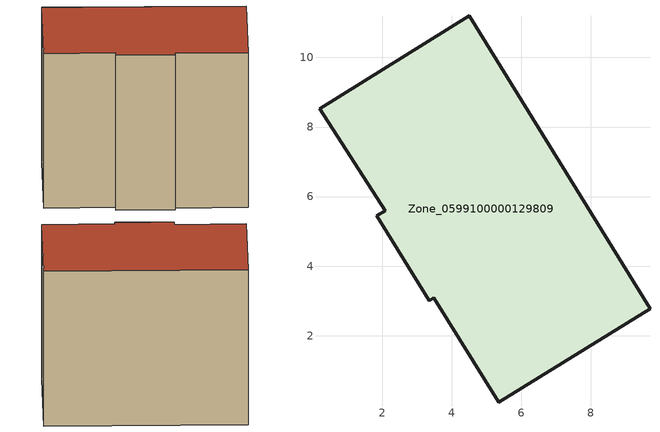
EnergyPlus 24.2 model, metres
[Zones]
Zone_0599100000129809
 floor ground (C_G): 4.5,11.2 9.7,2.78 5.35,0.09 3.48,3.09 3.35,3.01 1.84,5.45 2.08,5.6 0.2,8.53 z0
 wall outside (C_F): 9.7,2.78 4.5,11.2 0.2,8.53 2.08,5.6 1.84,5.45 3.35,3.01 3.48,3.09 5.35,0.09 9.7,2.78 z0:8.34
 roof outside (C_R): 3.35,3.01 3.48,3.09 5.35,0.09 9.7,2.78 4.5,11.2 0.2,8.53 2.08,5.6 1.84,5.45 z8.34
[BUILDING]
Pand.0599100000129809: North Axis=0; Terrain=City; Loads Convergence Tolerance Value=0.04; Temperature Convergence Tolerance Value=0.4; Solar Distribution=FullExterior; Maximum Number of Warmup Days=25; Minimum Number of Warmup Days=1
[Site:Location]
Rotterdam.The.Hague.AP_ZH_NLD Design_Conditions: Latitude=51.96; Longitude=4.45; Time Zone=1; Elevation=-4.5
[SITE:GROUNDTEMPERATURE:BUILDINGSURFACE]
18, 18, 18, 18, 18, 18, 18, 18, 18, 18, 18, 18
[MATERIAL] Thermal Absorptance=0.9; Solar Absorptance=0.7; Visible Absorptance=0.7
Name | Roughness | Thickness | Conductivity | Density | Specific Heat
G.TC.1975-1991 | MediumSmooth | 0.15 | 0.288461 | 540 | 1210
F.TC.1975-1991 | Rough | 0.3 | 0.230769 | 1920 | 840
R.TC.1975-1991 | MediumRough | 0.2 | 0.153846 | 1500 | 1000
[CONSTRUCTION]
C_G: G.TC.1975-1991
C_F: F.TC.1975-1991
C_R: R.TC.1975-1991
[ZONE]
Zone_0599100000129809: Type=1; Multiplier=1; Ceiling Height=Autocalculate; Volume=Autocalculate; Floor Area=autocalculate; Part of Total Floor Area=Yes
[ZONEINFILTRATION:DESIGNFLOWRATE]
Infil_Zone_0599100000129809: Zone or ZoneList or Space or SpaceList=Zone_0599100000129809; Schedule=AlwaysOn; Design Flow Rate Calculation Method=Flow/Area; Flow Rate per Floor Area=0.003; Constant Term Coefficient=1; Temperature Term Coefficient=0; Velocity Term Coefficient=0; Velocity Squared Term Coefficient=0
[HVACTEMPLATE:ZONE:IDEALLOADSAIRSYSTEM]
Zone_0599100000129809: Maximum Heating Supply Air Temperature=50; Minimum Cooling Supply Air Temperature=13; Maximum Heating Supply Air Humidity Ratio=0.0156; Minimum Cooling Supply Air Humidity Ratio=0.0077; Heating Limit=NoLimit; Cooling Limit=NoLimit; Dehumidification Control Type=ConstantSensibleHeatRatio; Cooling Sensible Heat Ratio=0.7; Dehumidification Setpoint=60; Humidification Control Type=None; Humidification Setpoint=30; Outdoor Air Method=None; Outdoor Air Flow Rate per Person=0.00944; Outdoor Air Flow Rate per Zone Floor Area=0; Outdoor Air Flow Rate per Zone=0; Demand Controlled Ventilation Type=None; Outdoor Air Economizer Type=NoEconomizer; Heat Recovery Type=None; Sensible Heat Recovery Effectiveness=0.7; Latent Heat Recovery Effectiveness=0.65
[ZONECONTROL:THERMOSTAT]
ThermostatControl_Zone_0599100000129809: Zone or ZoneList=Zone_0599100000129809; Control Type Schedule=DualSetpointControlType; Control 1=Thermostat_Zone_0599100000129809; Temperature Difference Between Cutout And Setpoint=0
[THERMOSTATSETPOINT:DUALSETPOINT]
Thermostat_Zone_0599100000129809: Heating Setpoint Temperature Schedule=HeatingSetpoint_Zone_0599100000129809; Cooling Setpoint Temperature Schedule=CoolingSetpoint_Zone_0599100000129809
[SCHEDULE:COMPACT]
HeatingSetpoint_Zone_0599100000129809: Through: 12/31, For: AllDays, Until: 24:00, 21
CoolingSetpoint_Zone_0599100000129809: Through: 12/31, For: AllDays, Until: 24:00, 24
DualSetpointControlType: Through: 12/31, For: AllDays, Until: 24:00, 4
AlwaysOn: Through: 12/31, For: AllDays, Until: 24:00, 1
